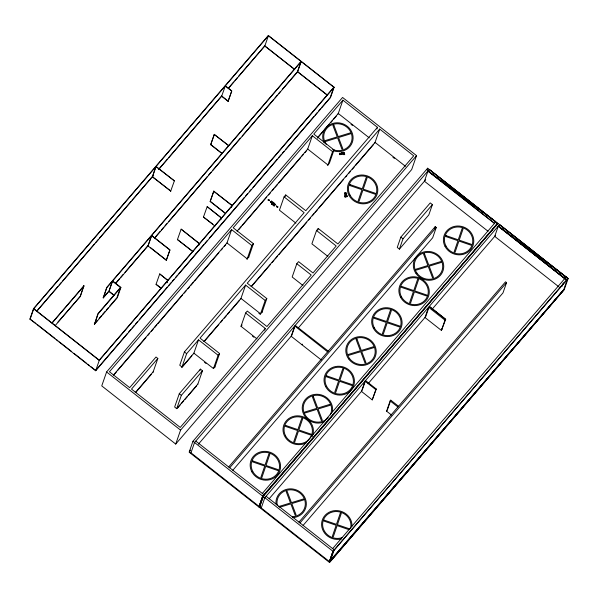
<?xml version="1.0" encoding="UTF-8"?>
<svg xmlns="http://www.w3.org/2000/svg" width="598" height="598" viewBox="0 0 598 598"><rect width="100%" height="100%" fill="white"/><g stroke="black" fill="none" stroke-linecap="round" stroke-linejoin="round"><path stroke-width="0.9" d="M29.9 319.026L33.503 308.695L268.345 35.499L334.11 87.218L330.507 97.556L95.665 370.745L29.9 319.026L36.015 323.511M30.505 318.084L33.787 308.673L155.929 166.588L174.362 180.843L156.048 166.438L225.222 85.977L231.688 91.053L228.107 101.324L221.649 96.241L225.349 85.828L268.382 35.775L301.026 61.445L297.445 71.708L282.256 89.379M80.566 295.24L83.847 285.829L80.431 296.219L55.143 325.633M116.902 297.729L120.475 287.459L112.431 281.135L108.858 291.405L103.282 297.886L106.698 287.496L228.593 145.703L214.256 134.43L228.713 145.553L301.026 61.445M103.282 297.886L106.855 287.623L151.556 235.619L169.869 250.024L166.296 260.287L147.983 245.89L151.556 235.619M109.045 291.181L112.618 280.918L120.901 287.429L117.328 297.699L94.551 324.191L97.885 313.741L120.475 287.459M94.551 324.191L98.124 313.928L120.901 287.429M36.897 311.162L152.348 176.851L155.929 166.588M152.348 176.851L170.789 191.106L152.475 176.709L156.048 166.438M95.665 370.745L99.261 360.407L334.11 87.218M148.11 245.741L151.683 235.477L301.183 61.564L333.826 87.241L330.253 97.504L321.731 107.416M106.601 371.963L101.75 385.897L175.715 444.06L411.686 169.555L416.537 155.622L342.572 97.459L106.601 371.963L180.566 430.126L175.715 444.06M170.662 191.255L174.362 180.843M161.46 288.58L156.041 284.319L159.726 273.929L167.844 280.32L166.954 282.884M166.296 260.287L169.996 249.874L151.683 235.477M192.818 251.661L177.442 239.566L181.142 229.154L199.455 243.55L198.857 245.262M222.15 153.716L210.683 144.701L214.256 134.43M210.683 144.701L214.383 134.288M228.107 101.324L231.815 90.911L225.349 85.828M167.141 282.151L167.739 280.44L159.726 273.929M214.929 226.066L203.462 217.052L207.17 206.639L221.499 217.904L232.054 205.622L213.74 191.225L232.181 205.48L333.826 87.241M225.551 213.591L210.167 201.489L213.74 191.225M210.167 201.489L213.867 191.076M228.443 88.34L264.802 46.039L268.382 35.775M152.991 372.39L157.842 358.456L156.011 357.013L129.669 387.661L109.449 371.754L231.62 229.632L251.848 245.531L246.996 259.465M220.774 219.765L221.372 218.053L207.17 206.639M231.463 207.334L232.054 205.622M237.092 231.187L307.708 149.044L327.928 164.951L329.371 163.276L334.005 149.956L313.786 134.057L342.916 100.172L377.465 127.344L305.795 210.713L285.732 194.941L284.072 196.877L304.135 212.649L184.393 351.938L179.759 365.251L181.986 367.008L193.887 353.164L213.471 368.562L214.959 366.836M213.471 368.562L218.113 355.249L198.521 339.851L186.628 353.695L181.77 367.628L191.883 355.862M226.769 243.565L231.62 229.632M197.639 384.693L202.49 370.76L200.42 369.13L179.28 393.723L174.646 407.036L176.716 408.666L197.848 384.073M193.67 353.784L198.521 339.851M176.716 408.666L181.351 395.353L202.49 370.76M154.792 237.967L297.61 71.835L301.183 61.564M199.837 370.797L200.42 369.13M248.581 257.626L253.432 243.692L233.205 227.786L312.343 135.731L332.563 151.638L327.711 165.571M214.742 367.456L219.593 353.523L200.009 338.124L245.599 285.089L265.183 300.488L260.332 314.421L258.882 313.285M240.747 299.022L245.599 285.089M496.288 222.434L497.745 223.577L427.675 168.217L192.952 441.264L189.147 452.185L259.293 507.343L260.661 505.923M190.956 452.813L194.544 442.513L429.267 169.466L495.809 221.858L262.343 493.447M284.072 196.877L279.43 210.19L295.913 223.144M285.149 196.6L285.732 194.941M257.02 338.902L240.994 326.306L245.636 312.993L247.28 311.072L266.947 326.538L311.222 275.035L296.81 263.703L298.581 261.64L312.993 272.972L336.196 245.987L316.529 230.522L318.256 228.511L337.915 243.977L413.696 155.831L379.7 129.093L247.236 283.19L266.82 298.589L261.969 312.522M307.492 149.664L312.343 135.731M338.057 114.106L342.916 100.172M264.69 330.208L265.295 328.452L245.636 312.993M296.81 263.703L292.175 277.016L302.984 285.515M316.529 230.522L311.887 243.835L327.913 256.437M317.673 230.178L318.256 228.511M294.642 327.113L291.66 335.672L198.282 444.292M376.889 129.004L377.465 127.344M374.841 143.027L379.7 129.093M195.785 441.085L263.935 494.703L260.362 504.951L259.113 506.409L262.686 496.138L497.805 223.405M263.247 496.415L259.442 507.343L329.588 562.501L564.31 289.454L568.1 278.563L497.97 223.368L263.247 496.415L332.981 551.296L329.408 561.567L564.527 288.834L564.123 288.52L567.353 279.266M261.251 507.971L264.839 497.671M400.832 237.137L397.244 247.437L399.397 249.134L428.811 214.906L432.399 204.606L430.246 202.916L400.832 237.137L402.977 238.826L399.397 249.134M427.077 169.929L427.675 168.217M429.267 169.466L495.824 221.806L428.011 170.923L424.423 181.224L488.058 231.269M362.253 389.971L365.528 380.56L376.314 389.036L372.24 399.89L361.454 391.413L365.027 381.143L375.813 389.627L372.24 399.89M434.634 228.369L435.232 226.657L436.263 227.472L432.69 237.742L232.816 470.26M391.511 415.049L386.57 411.162L390.143 400.892L390.771 400.167L398.537 406.274M387.497 409.578L390.771 400.167M424.976 317.508L428.557 307.245L444.994 320.169L441.421 330.44L424.976 317.508L368.017 383.774M425.709 316.663L428.392 308.957M492.154 230.208L492.745 228.518M494.501 223.465L427.936 171.133M496.467 225.79L497.349 223.263L496.093 224.728M499.539 224.676L566.104 277.016L332.638 548.605M298.97 522.106L505.527 281.815L506.558 282.63L502.985 292.893L303.111 525.41M562.157 286.203L563.331 282.839M564.796 278.623L498.306 226.081L494.718 236.382L559.085 287.003M566.119 276.964L567.644 278.421L554.331 267.904M259.113 506.409L262.806 496.011L259.054 507.156L260.272 505.744M329.408 561.567L333.101 551.169L329.349 562.314L564.31 289.454M36.59 311.244L57.886 286.472M59.105 285.059L61.534 282.226M62.753 280.813L94.394 244.006M95.605 242.594L98.042 239.761M99.261 238.348L130.895 201.541M132.113 200.128L152.191 176.769M158.881 168.987L167.403 159.075M168.614 157.663L200.861 120.153M202.079 118.733L221.552 96.084M228.242 88.302L233.713 81.933M234.932 80.513L237.369 77.688M238.587 76.267L264.742 45.837L294.702 69.398M152.475 176.709L153.686 175.296M158.545 169.653L221.649 96.241M83.847 285.829L51.936 322.95L33.787 308.673M84.004 285.956L52.093 323.07L99.231 360.138L199.328 243.7L181.142 229.154M57.991 322.008L80.431 296.219M103.125 297.767L108.582 291.413M115.855 282.951L119.495 278.72M120.706 277.308L123.136 274.482M124.952 272.367L147.998 245.561M154.665 237.802L160.129 231.448M161.34 230.043L163.762 227.218M164.981 225.805L166.797 223.689M168.614 221.574L207.431 176.425M208.642 175.012L211.064 172.194M212.888 170.079L225.012 155.966M225.14 155.824L240.329 138.153M242.153 136.03L273.749 99.275M274.968 97.863L277.397 95.037M278.608 93.624L280.432 91.501M115.735 283.4L147.983 245.89M94.312 324.004L97.28 320.55M99.066 318.472L101.443 315.707M102.632 314.324L105.009 311.558M106.197 310.175L108.574 307.409M109.763 306.026L116.304 298.417M177.442 239.566L192.945 251.511M203.462 217.052L212.903 224.228M156.041 284.319L160.884 287.922M199.455 243.55L221.372 218.053M127.18 333.729L95.658 370.401L90.582 366.41M128.391 332.316L130.82 329.498M132.031 328.085L134.46 325.267M135.671 323.854L137.488 321.739M139.304 319.624L164.166 290.71M164.876 289.881L167.298 287.062M168.509 285.657L170.931 282.839M172.142 281.434L173.958 279.318M175.775 277.203L177.591 275.095M178.802 273.682L195.748 253.963M195.875 253.821L203.791 244.612M205.009 243.192L207.446 240.359M209.27 238.236L217.799 228.316M217.919 228.174L228.481 215.893M228.608 215.743L244.433 197.34M245.651 195.92L247.475 193.797M249.299 191.674L251.123 189.551M252.954 187.428L277.3 159.105M278.511 157.685L280.948 154.852M282.166 153.439L283.99 151.316M285.822 149.194L313.815 116.625M315.034 115.205L317.471 112.372M318.682 110.959L320.513 108.836M113.321 375.17L226.986 242.945L247.213 258.844L248.798 257.005M317.396 137.772L338.274 113.485L369.235 137.824M114.323 374.378L116.752 371.552M117.963 370.132L145.927 337.608M147.751 335.485L149.575 333.363M151.399 331.247L153.223 329.124M154.441 327.711L156.87 324.878M158.081 323.466L182.397 295.18M184.221 293.065L186.045 290.942M187.869 288.819L189.693 286.696M190.912 285.283L193.341 282.458M194.552 281.038L218.868 252.76M221.297 249.927L222.516 248.514M224.34 246.391L225.558 244.978M238.707 229.684L241.136 226.851M242.354 225.431L266.708 197.108M268.532 194.985L270.356 192.862M272.187 190.74L274.011 188.609M275.23 187.196L277.659 184.363M278.877 182.951L300.794 157.453M302.012 156.041L303.231 154.62M305.055 152.497L306.273 151.085M317.426 138.108L325.319 128.929M327.136 126.813L328.96 124.69M330.776 122.575L332.6 120.46M333.811 119.047L336.24 116.221M268.382 200.569L268.323 199.717C270.565 199.904 266.94 198.842 268.367 200.562M251.848 245.531L253.432 243.692M332.563 151.638L334.005 149.956M157.842 358.456L131.5 389.104L180.23 427.421L265.295 328.452M135.245 392.662L153.208 371.769M135.626 392.587L151.197 374.475M203.881 341.533L240.964 298.402L260.549 313.801L262.186 311.902M251.1 286.606L375.058 142.406L405.444 166.296M204.277 341.451L218.868 324.475M220.684 322.359L222.508 320.236M224.332 318.114L226.156 315.991M227.375 314.578L229.804 311.752M231.022 310.332L239.529 300.435M251.496 286.517L270.333 264.608M272.157 262.485L273.981 260.362M275.192 258.949L277.622 256.123M278.84 254.711L306.789 222.194M308.613 220.071L310.437 217.956M312.261 215.833L314.085 213.71M315.296 212.297L317.725 209.472M318.943 208.059L343.245 179.789M345.681 176.956L346.892 175.543M348.716 173.42L350.54 171.305M352.364 169.182L354.188 167.059M355.399 165.646L373.63 144.439M240.994 326.306L242.093 325.028M218.113 355.249L219.593 353.523M265.183 300.488L266.82 298.589M177.703 407.881L180.118 405.07M181.329 403.665L183.743 400.854M184.954 399.449L187.368 396.638M188.579 395.233L196.428 386.099M180.566 430.126L416.537 155.622M190.583 450.145L189.364 451.565L259.27 506.536L260.526 505.078M298.357 327.876L425.679 179.766M301.945 344.732L302.446 344.149M402.977 238.826L432.399 204.606M228.675 466.948L435.232 226.657M229.707 467.763L436.263 227.472M262.963 496.138L497.506 223.39L496.288 222.426M264.824 497.708L499.562 224.624L552.866 266.745M269.182 498.747L361.954 390.823M431.763 309.622L495.555 235.41M375.813 389.627L376.314 389.036M444.994 320.169L445.712 319.339L429.282 306.393L445.697 319.354L441.421 330.44M441.877 329.139L442.587 328.302M386.57 411.162L387.198 410.43M300.002 522.921L506.558 282.63M332.981 551.296L568.1 278.563M498.231 226.291L566.388 279.879L567.225 278.907M333.258 551.296L567.853 278.391L568.04 278.735M278.504 506.618L290.493 502.948L286.15 491.496L287.1 491.205L291.45 502.656L303.448 498.979L303.791 499.891L291.794 503.568L296.107 514.93L295.158 515.222L290.845 503.86L279.707 507.276M427.996 170.976L495.809 221.858M566.104 277.016L498.306 226.081L566.388 279.879M498.358 226.022L564.901 278.421M428.011 170.923L494.568 223.271M297.625 71.693L327.584 95.254M264.802 46.039L294.545 69.428M297.61 71.835L327.345 95.224M351.019 124.294L352.461 125.423M392.931 157.252L394.374 158.388M221.776 96.099L228.234 101.174M210.81 144.552L222.277 153.566M210.294 201.347L224.213 212.29M328.242 351.116L295.233 325.402M390.143 400.892L397.909 406.999M327.614 351.841L294.732 325.985L291.159 336.255L321.216 359.891M150.307 247.467L166.423 260.145M252.431 336.091L253.888 337.235M204.553 362.343L206.004 363.479M109.733 291.727L113.874 294.986M108.858 291.405L113.971 295.427M184.393 351.938L186.628 353.695M179.28 393.723L181.351 395.353M33.503 308.695L99.261 360.407M266.08 496.243L334.23 549.861L330.657 560.109L331.06 560.423L564.527 288.834L329.565 561.694L259.659 506.723M192.952 441.264L262.686 496.138M37.472 324.647L48.363 333.213M48.52 333.34L55.046 338.475M56.496 339.612L57.946 340.755M59.396 341.892L71.723 351.587M73.898 353.298L86.232 362.993M87.682 364.13L89.132 365.273M341.555 538.858A15.309 14.307 19.2 0 1 321.881 527.204A15.309 14.307 19.2 0 1 335.657 510.565A15.309 14.307 19.2 0 1 351.975 526.27M342.452 537.535A14.285 13.358 19.2 0 1 322.86 527.002A14.285 13.358 19.2 0 1 337.16 511.552A14.285 13.358 19.2 0 1 350.555 528.782M277.3 505.631A14.285 13.358 19.2 0 1 288.67 489.919A14.285 13.358 19.2 0 1 305.212 502.043A14.285 13.358 19.2 0 1 292.4 516.702M275.999 503.927A15.309 14.307 19.2 0 1 289.806 488.85A15.309 14.307 19.2 0 1 306.288 502.582A15.309 14.307 19.2 0 1 292.489 517.666M306.55 442.632A15.309 14.307 19.2 0 1 283.474 433.214A15.309 14.307 19.2 0 1 299.463 415.939A15.309 14.307 19.2 0 1 312.126 436.6M324.804 421.568A15.309 14.307 19.2 0 1 302.805 412.089A15.309 14.307 19.2 0 1 316.604 394.261A15.309 14.307 19.2 0 1 332.391 411.76M328.295 417.74A14.285 13.358 19.2 0 1 304.561 413.868A14.285 13.358 19.2 0 1 317.396 395.233A14.285 13.358 19.2 0 1 330.283 414.863M324.236 142.989A15.309 14.307 19.2 0 1 334.716 122.986A15.309 14.307 19.2 0 1 353.089 138.288A15.309 14.307 19.2 0 1 333.721 150.89M326.284 144.462A14.285 13.358 19.2 0 1 333.908 124.137A14.285 13.358 19.2 0 1 352.073 138.332A14.285 13.358 19.2 0 1 332.765 149.537M271.529 203.888C271.813 205.458 273.338 203.275 272.165 204.269L271.754 203.955L272.127 203.522C276.164 203.44 271.425 201.16 273.473 202.729L271.529 203.888M272.598 204.725C274.766 206.392 275.671 200.562 272.598 204.725M270.61 202.027C271.417 204.269 273.906 200.547 271.746 202.782L271.372 202.505L272.06 201.376L271.208 202.363L270.834 202.079L271.522 200.95L270.61 202.027M344.612 193.042C344.224 194.799 348.223 192.84 346.272 193.289L345.891 192.72L344.612 193.042M344.979 194.201C345.345 196.66 348.357 192.556 344.979 194.201M346.862 195.254L344.859 195.621L346.862 195.254M342.348 154.052C339.716 154.538 343.17 151.458 341.57 153.671L342.348 154.052M347.266 196.578L346.519 196.862L347.057 196.518L346.9 196.009L346.324 196.151C344.388 199.089 344.672 195.18 344.852 196.495L345.517 196.884L346.93 195.793L347.266 196.578M252.872 460.983L252.558 461.888L264.727 466.051L260.9 477.249L261.864 477.578L265.691 466.388L277.853 470.551L278.167 469.654L265.998 465.483L269.855 454.196L268.891 453.867L265.034 465.154L252.872 460.983M350.122 184.633L349.808 185.537L361.977 189.701L358.15 200.898L359.114 201.227L362.941 190.037L375.103 194.201L375.417 193.304L363.248 189.132L367.112 177.845L366.14 177.516L362.283 188.804L350.122 184.633M285.717 425.462L285.41 426.367L297.572 430.538L293.745 441.728L294.709 442.064L298.537 430.866L310.698 435.038L311.012 434.133L298.843 429.962L302.708 418.682L301.743 418.353L297.879 429.633L285.717 425.462M326.74 375.888L326.433 376.785L338.595 380.956L334.768 392.153L335.732 392.482L339.559 381.285L351.729 385.456L352.035 384.551L339.873 380.388L343.73 369.101L342.766 368.772L338.902 380.051L326.74 375.888M374.393 317.351L374.086 318.256L386.248 322.427L382.421 333.617L383.385 333.953L387.212 322.756L399.374 326.927L399.688 326.022L387.519 321.851L391.384 310.571L390.412 310.235L386.555 321.522L374.393 317.351M401.594 286.397L401.28 287.302L413.45 291.473L409.615 302.663L410.587 302.999L414.414 291.802L426.576 295.973L426.882 295.068L414.72 290.897L418.578 279.617L417.613 279.281L413.756 290.568L401.594 286.397M324.295 520.193L323.989 521.097L336.151 525.268L332.324 536.466L333.288 536.795L337.115 525.597L349.284 529.768L349.591 528.864L337.429 524.7L341.286 513.413L340.322 513.084L336.457 524.364L324.295 520.193M446.101 235.642L445.794 236.539L457.956 240.71L454.129 251.908L455.093 252.236L458.92 241.046L471.082 245.21L471.396 244.313L459.227 240.142L463.091 228.855L462.119 228.526L458.262 239.805L446.101 235.642M343.237 152.483L344.373 153.963L344.508 154.456L343.977 154.561C342.609 154.643 346.698 155.174 343.596 153.14L343.439 152.58L343.97 152.475C344.5 154.067 344.328 151.301 343.237 152.483M269.182 200.158L269.586 200.711L269.182 200.158M273.271 204.269L272.823 204.793L273.264 205.136L273.712 204.613L273.271 204.269M274.138 203.245L273.727 204.165L274.587 203.604L274.138 203.245M275.648 204.195L274.078 206.018L275.648 204.195M276.612 205.996L277.009 206.557L276.612 205.996M277.009 207.08C278.362 208.65 277.494 205.002 277.756 207.132L277.009 207.08M340.972 154.396L340.262 154.075L340.927 154.247L340.793 152.931L340.972 154.396M333.848 125.146L332.899 125.438L337.25 136.89L325.252 140.567L325.596 141.479L337.593 137.802L341.906 149.164L342.856 148.872L338.543 137.51L350.54 133.832L350.196 132.92L338.199 136.598L333.848 125.146M424.49 253.791L423.541 254.083L427.884 265.534L415.887 269.212L416.238 270.124L428.235 266.446L432.548 277.808L433.498 277.517L429.185 266.155L441.182 262.477L440.831 261.565L428.841 265.243L424.49 253.791M356.969 339.006L356.019 339.298L360.362 350.749L348.365 354.427L348.716 355.347L360.714 351.669L365.027 363.031L365.976 362.739L361.663 351.377L373.66 347.7L373.309 346.78L361.319 350.458L356.969 339.006M313.367 396.624L312.418 396.915L316.768 408.367L304.771 412.044L305.115 412.964L317.112 409.286L321.425 420.641L322.374 420.349L318.069 408.995L330.059 405.317L329.715 404.398L317.717 408.075L313.367 396.624M345.786 192.93L344.814 193.161L344.956 193.595L346.093 193.326L345.786 192.93M346.309 194.051L345.166 194.32L345.293 194.761L346.444 194.485L346.309 194.051M341.854 152.894L341.525 153.514L341.854 152.894M339.477 153.2C338.849 154.703 341.241 155.816 339.477 153.2M342.564 152.572C341.929 154.105 344.328 155.151 342.564 152.572M416.088 273.63A15.309 14.307 19.2 0 0 442.326 272.464A15.309 14.307 19.2 0 0 427.196 251.437A15.309 14.307 19.2 0 0 416.088 273.63M251.848 471.829A15.309 14.307 19.2 0 0 278.152 474.065A15.309 14.307 19.2 0 0 266.088 451.4A15.309 14.307 19.2 0 0 251.848 471.829M325.716 386.734A15.309 14.307 19.2 0 0 352.02 388.969A15.309 14.307 19.2 0 0 339.956 366.305A15.309 14.307 19.2 0 0 325.716 386.734M373.369 328.205A15.309 14.307 19.2 0 0 399.673 330.44A15.309 14.307 19.2 0 0 387.609 307.776A15.309 14.307 19.2 0 0 373.369 328.205M400.57 297.251A15.309 14.307 19.2 0 0 426.875 299.486A15.309 14.307 19.2 0 0 414.81 276.822A15.309 14.307 19.2 0 0 400.57 297.251M445.076 246.488A15.309 14.307 19.2 0 0 471.381 248.723A15.309 14.307 19.2 0 0 459.316 226.059A15.309 14.307 19.2 0 0 445.076 246.488M348.567 358.852A15.309 14.307 19.2 0 0 374.804 357.686A15.309 14.307 19.2 0 0 359.675 336.659A15.309 14.307 19.2 0 0 348.567 358.852M252.752 471.426A14.285 13.358 19.2 0 0 277.3 473.511A14.285 13.358 19.2 0 0 266.035 452.365A14.285 13.358 19.2 0 0 252.752 471.426M285.597 435.912A14.285 13.358 19.2 0 0 310.145 437.998A14.285 13.358 19.2 0 0 298.888 416.843A14.285 13.358 19.2 0 0 285.597 435.912M326.62 386.33A14.285 13.358 19.2 0 0 351.168 388.416A14.285 13.358 19.2 0 0 339.911 367.262A14.285 13.358 19.2 0 0 326.62 386.33M374.273 327.801A14.285 13.358 19.2 0 0 398.821 329.887A14.285 13.358 19.2 0 0 387.564 308.732A14.285 13.358 19.2 0 0 374.273 327.801M401.467 296.847A14.285 13.358 19.2 0 0 426.023 298.933A14.285 13.358 19.2 0 0 414.758 277.778A14.285 13.358 19.2 0 0 401.467 296.847M445.981 246.084A14.285 13.358 19.2 0 0 470.529 248.17A14.285 13.358 19.2 0 0 459.271 227.016A14.285 13.358 19.2 0 0 445.981 246.084M349.396 358.329A14.285 13.358 19.2 0 0 373.885 357.245A14.285 13.358 19.2 0 0 359.764 337.616A14.285 13.358 19.2 0 0 349.396 358.329M416.918 273.114A14.285 13.358 19.2 0 0 441.406 272.023A14.285 13.358 19.2 0 0 427.286 252.401A14.285 13.358 19.2 0 0 416.918 273.114M349.097 195.486A15.309 14.307 19.2 0 0 375.402 197.714A15.309 14.307 19.2 0 0 363.337 175.057A15.309 14.307 19.2 0 0 349.097 195.486M350.002 195.075A14.285 13.358 19.2 0 0 374.55 197.161A14.285 13.358 19.2 0 0 363.292 176.014A14.285 13.358 19.2 0 0 350.002 195.075"/></g></svg>
